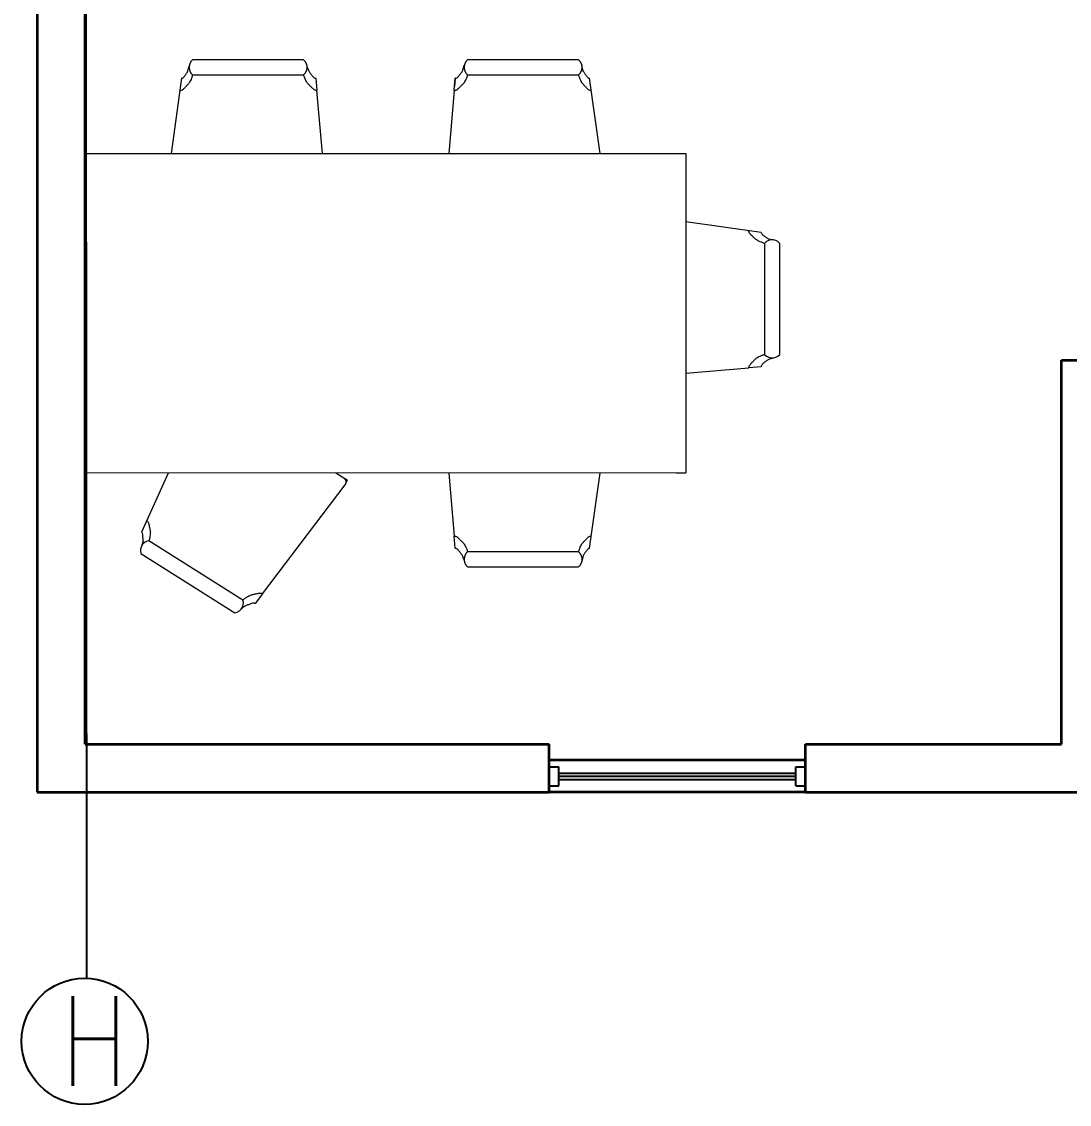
# Model space of a CAD drawing. Header units: inches. Extents: x 50.5 to 85.9, y 49.8 to 74.1.
# Drawn here: x 60.791 to 64.065, y 65.6 to 68.982 of the extents above; entities that cross this region are included whole.
import ezdxf

# ---------------------------------------------------------------- set-up
doc = ezdxf.new("R2010")
doc.units = ezdxf.units.IN
doc.header["$MEASUREMENT"] = 0
for name, color, linetype, lineweight in [('A-FLOR-LEVL', 7, 'Continuous', 35), ('A-FURNITURE', 7, 'Continuous', 20), ('A-GLAZ-FULL', 4, 'Continuous', 25), ('A-WALL-FULL-EXTR', 7, 'Continuous', 35), ('A-WALL-FULL-INTR', 7, 'Continuous', 35), ('SEZIONI_medie_small_section', 2, 'Continuous', 25)]:
    doc.layers.add(name, color=color, linetype=linetype, lineweight=lineweight)
doc.styles.add('E-ROMANS', font='romans.shx', dxfattribs={"width": 0.8})

msp = doc.modelspace()

# ---------------------------------------------------------------- linework, layer by layer
at = {"layer": 'A-FLOR-LEVL', "linetype": 'Continuous'}
for p, q in [((63.2402, 66.6743), (62.4402, 66.6743)), ((63.2402, 66.5743), (62.4402, 66.5743))]:
    msp.add_line(p, q, dxfattribs=at)
at = {"layer": 'A-FURNITURE', "linetype": 'Continuous'}
for p, q in [((61.6726, 68.8626), (61.3256, 68.8626)), ((62.5318, 68.8626), (62.1848, 68.8626)), ((61.3148, 68.8352), (61.3167, 68.8278)), ((61.3167, 68.8278), (61.3204, 68.821)), ((61.6815, 68.8278), (61.6833, 68.8352)), ((61.6848, 68.8371), (61.6833, 68.8428)), ((61.6833, 68.8352), (61.6833, 68.8428)), ((62.1726, 68.8371), (62.1744, 68.8451)), ((62.174, 68.8352), (62.1759, 68.8278)), ((62.1759, 68.8278), (62.1796, 68.821)), ((62.5407, 68.8278), (62.5426, 68.8352)), ((61.2914, 68.8045), (61.2584, 68.5697)), ((61.2915, 68.8045), (61.2914, 68.8045)), ((61.3204, 68.821), (61.3256, 68.8154)), ((61.3256, 68.8154), (61.6726, 68.8154)), ((61.6726, 68.8154), (61.6778, 68.821)), ((61.7108, 68.8045), (61.7143, 68.7666)), ((61.7108, 68.8045), (61.7108, 68.8045)), ((62.1431, 68.7666), (62.1465, 68.8045)), ((62.1465, 68.8045), (62.1443, 68.7786)), ((62.1466, 68.8045), (62.1465, 68.8045)), ((62.1796, 68.821), (62.1848, 68.8154)), ((62.1848, 68.8154), (62.5318, 68.8154)), ((62.5318, 68.8154), (62.537, 68.821)), ((62.566, 68.8045), (62.5659, 68.8045)), ((62.599, 68.5697), (62.566, 68.8045)), ((61.7314, 68.5697), (61.7143, 68.7666)), ((62.1432, 68.7666), (62.126, 68.5697)), ((60.9902, 68.5697), (62.8672, 68.5697)), ((62.8672, 68.5697), (62.8672, 67.5718)), ((63.102, 68.3232), (62.8672, 68.3562)), ((63.102, 68.3232), (63.102, 68.3232)), ((63.1186, 68.2943), (63.113, 68.289)), ((63.113, 68.289), (63.113, 67.942)), ((63.1253, 68.2979), (63.1186, 68.2943)), ((63.1327, 68.2998), (63.1253, 68.2979)), ((63.1601, 67.942), (63.1601, 68.289)), ((63.113, 67.942), (63.1186, 67.9368)), ((63.1253, 67.9332), (63.1327, 67.9313)), ((63.1327, 67.9313), (63.1403, 67.9313)), ((63.1347, 67.9298), (63.1403, 67.9313)), ((62.8672, 67.8832), (63.0641, 67.9004)), ((63.102, 67.9038), (63.0641, 67.9004)), ((63.102, 67.9038), (63.102, 67.9038)), ((62.8375, 67.5718), (60.9902, 67.5714)), ((61.2489, 67.5714), (61.1661, 67.3874)), ((61.8008, 67.554), (61.7732, 67.5714)), ((62.126, 67.5714), (62.1431, 67.3745)), ((62.566, 67.3365), (62.599, 67.5714)), ((62.8375, 67.5718), (62.8672, 67.5718)), ((61.8092, 67.5487), (61.8008, 67.554)), ((61.8055, 67.5427), (61.8092, 67.5487)), ((61.544, 67.1941), (61.8027, 67.5348)), ((61.1661, 67.3874), (61.1662, 67.3874)), ((62.1465, 67.3365), (62.1431, 67.3745)), ((61.1818, 67.3579), (61.1752, 67.3542)), ((61.4829, 67.175), (61.1893, 67.3599)), ((62.1465, 67.3365), (62.1466, 67.3365)), ((62.5659, 67.3365), (62.566, 67.3365)), ((61.1641, 67.32), (61.4577, 67.1351)), ((62.1726, 67.3039), (62.174, 67.2982)), ((62.1759, 67.3132), (62.174, 67.3058)), ((62.174, 67.3058), (62.174, 67.2982)), ((62.1848, 67.3256), (62.1796, 67.32)), ((62.5318, 67.3256), (62.1848, 67.3256)), ((62.537, 67.32), (62.5318, 67.3256)), ((62.5407, 67.3132), (62.537, 67.32)), ((62.5426, 67.3058), (62.5407, 67.3132)), ((62.1848, 67.2785), (62.5318, 67.2785)), ((61.4843, 67.1674), (61.4829, 67.175)), ((61.4838, 67.1598), (61.4843, 67.1674)), ((61.5442, 67.1941), (61.5211, 67.1638)), ((61.4774, 67.1461), (61.4814, 67.1525)), ((61.4816, 67.1501), (61.4774, 67.1461)), ((61.4814, 67.1525), (61.4838, 67.1598)), ((61.521, 67.1639), (61.5211, 67.1638))]:
    msp.add_line(p, q, dxfattribs=at)
at = {"layer": 'A-FURNITURE', "color": 7, "linetype": 'Continuous'}
msp.add_line((60.9902, 67.7897), (60.9902, 68.2057), dxfattribs=at)
at = {"layer": 'A-FURNITURE', "linetype": 'Continuous'}
for points in [[(61.3256, 68.8626), (61.3204, 68.8569), (61.3167, 68.8502), (61.3148, 68.8428), (61.3148, 68.8352)], [(61.6833, 68.8428), (61.6815, 68.8502), (61.6778, 68.8569), (61.6726, 68.8626)], [(62.1848, 68.8626), (62.1796, 68.8569), (62.1759, 68.8502), (62.174, 68.8428)], [(62.5426, 68.8352), (62.5426, 68.8428), (62.5407, 68.8502), (62.537, 68.8569), (62.5318, 68.8626)], [(61.3099, 68.825), (61.3132, 68.8352), (61.3148, 68.8428)], [(61.6778, 68.821), (61.6815, 68.8278)], [(62.174, 68.8428), (62.174, 68.8352)], [(62.537, 68.821), (62.5407, 68.8278)], [(62.5474, 68.825), (62.5442, 68.8352), (62.5423, 68.8442), (62.5423, 68.8444)], [(63.1226, 68.3047), (63.1328, 68.3014), (63.1403, 68.2998)], [(63.1601, 68.289), (63.1545, 68.2943), (63.1477, 68.2979), (63.1403, 68.2998), (63.1327, 68.2998)], [(63.1186, 67.9368), (63.1253, 67.9332)], [(63.1403, 67.9313), (63.1477, 67.9332), (63.1545, 67.9368), (63.1601, 67.942)], [(61.1696, 67.3489), (61.1656, 67.3425), (61.1632, 67.3352), (61.1627, 67.3276), (61.1641, 67.32)], [(61.1709, 67.3602), (61.1682, 67.3498), (61.1656, 67.3425)], [(61.1752, 67.3542), (61.1696, 67.3489)], [(61.1893, 67.3599), (61.1818, 67.3579)], [(62.1796, 67.32), (62.1759, 67.3132)], [(62.5318, 67.2785), (62.537, 67.2841), (62.5407, 67.2908), (62.5426, 67.2982), (62.5426, 67.3058)], [(62.5474, 67.316), (62.5442, 67.3058), (62.5426, 67.2982)], [(62.174, 67.2982), (62.1759, 67.2908), (62.1796, 67.2841), (62.1848, 67.2785)], [(61.4577, 67.1351), (61.4652, 67.1371), (61.4718, 67.1408), (61.4774, 67.1461)]]:
    msp.add_lwpolyline(points, dxfattribs=at)
msp.add_arc((61.7914, 67.5433), 0.0142, 322.7917, 48.7917, dxfattribs=at)
for points, knots in [([(61.2971, 68.8076), (61.299, 68.8094), (61.3018, 68.813), (61.3056, 68.8186), (61.3075, 68.8215), (61.3085, 68.8229)], [-0.8333326, -0.8333326, -0.8333326, -0.8333326, -0.6666667, -0.5833333, -0.5000001, -0.5000001, -0.5000001, -0.5000001]), ([(61.6917, 68.8229), (61.6928, 68.8215), (61.6949, 68.8186), (61.697, 68.8159), (61.6981, 68.8145)], [-0.4999999, -0.4999999, -0.4999999, -0.4999999, -0.4166667, -0.3333333, -0.3333333, -0.3333333, -0.3333333]), ([(62.1593, 68.8145), (62.1603, 68.8158), (62.1625, 68.8186), (62.1646, 68.8215), (62.1657, 68.8229)], [0.3333333, 0.3333333, 0.3333333, 0.3333333, 0.4166667, 0.4999999, 0.4999999, 0.4999999, 0.4999999]), ([(62.5489, 68.8229), (62.5498, 68.8215), (62.5517, 68.8186), (62.5546, 68.8144), (62.5574, 68.8105), (62.5593, 68.8085), (62.5603, 68.8076)], [0.5000001, 0.5000001, 0.5000001, 0.5000001, 0.5833333, 0.6666667, 0.75, 0.8333326, 0.8333326, 0.8333326, 0.8333326]), ([(61.3223, 68.8053), (61.3212, 68.8024), (61.319, 68.7973), (61.3168, 68.7935), (61.3157, 68.7918)], [0.0833336, 0.0833336, 0.0833336, 0.0833336, 0.1666667, 0.2499995, 0.2499995, 0.2499995, 0.2499995]), ([(62.5417, 68.7918), (62.5406, 68.7935), (62.5384, 68.797), (62.5362, 68.803), (62.5351, 68.8061)], [-0.2499995, -0.2499995, -0.2499995, -0.2499995, -0.1666667, -0.0833336, -0.0833336, -0.0833336, -0.0833336]), ([(61.3091, 68.7835), (61.308, 68.7823), (61.3058, 68.7801), (61.3036, 68.7778), (61.3025, 68.7766)], [0.416667, 0.416667, 0.416667, 0.416667, 0.5, 0.5833333, 0.5833333, 0.5833333, 0.5833333]), ([(61.7038, 68.7704), (61.7027, 68.7713), (61.7004, 68.7734), (61.6969, 68.7768), (61.6934, 68.7804), (61.6911, 68.7825), (61.6899, 68.7837)], [-0.75, -0.75, -0.75, -0.75, -0.6666667, -0.5833333, -0.5, -0.4166668, -0.4166668, -0.4166668, -0.4166668]), ([(62.1605, 68.7769), (62.1593, 68.7757), (62.157, 68.7733), (62.1547, 68.7714), (62.1535, 68.7704)], [0.5833334, 0.5833334, 0.5833334, 0.5833334, 0.6666667, 0.75, 0.75, 0.75, 0.75]), ([(62.1674, 68.7837), (62.1663, 68.7825), (62.1639, 68.7804), (62.1616, 68.778), (62.1605, 68.7769)], [0.4166668, 0.4166668, 0.4166668, 0.4166668, 0.5, 0.5833333, 0.5833333, 0.5833333, 0.5833333]), ([(62.5549, 68.7766), (62.5538, 68.7777), (62.5516, 68.7801), (62.5494, 68.7823), (62.5483, 68.7835)], [-0.5833333, -0.5833333, -0.5833333, -0.5833333, -0.5, -0.416667, -0.416667, -0.416667, -0.416667]), ([(63.1051, 68.3175), (63.1069, 68.3156), (63.1105, 68.3128), (63.1161, 68.309), (63.119, 68.3071), (63.1204, 68.3061)], [-0.8333326, -0.8333326, -0.8333326, -0.8333326, -0.6666667, -0.5833333, -0.5000001, -0.5000001, -0.5000001, -0.5000001]), ([(63.081, 68.3055), (63.0799, 68.3066), (63.0777, 68.3088), (63.0753, 68.311), (63.0741, 68.3121)], [0.416667, 0.416667, 0.416667, 0.416667, 0.5, 0.5833333, 0.5833333, 0.5833333, 0.5833333]), ([(63.1029, 68.2923), (63.1, 68.2934), (63.0949, 68.2956), (63.091, 68.2978), (63.0893, 68.2989)], [0.0833336, 0.0833336, 0.0833336, 0.0833336, 0.1666667, 0.2499995, 0.2499995, 0.2499995, 0.2499995]), ([(63.0679, 67.9108), (63.0689, 67.9119), (63.0709, 67.9143), (63.0744, 67.9177), (63.0779, 67.9212), (63.0801, 67.9235), (63.0812, 67.9247)], [-0.75, -0.75, -0.75, -0.75, -0.6666667, -0.5833333, -0.5, -0.4166668, -0.4166668, -0.4166668, -0.4166668]), ([(63.1204, 67.9229), (63.119, 67.9218), (63.1161, 67.9197), (63.1134, 67.9176), (63.112, 67.9165)], [-0.4999999, -0.4999999, -0.4999999, -0.4999999, -0.4166667, -0.3333333, -0.3333333, -0.3333333, -0.3333333]), ([(61.1821, 67.4227), (61.1831, 67.4223), (61.1849, 67.4211), (61.1862, 67.4191), (61.1868, 67.4179)], [-0.9982488, -0.9982488, -0.9982488, -0.9982488, -0.9166667, -0.8333333, -0.8333333, -0.8333333, -0.8333333]), ([(61.1904, 67.4051), (61.1907, 67.4035), (61.1913, 67.4003), (61.192, 67.3973), (61.1923, 67.3957)], [-0.5833333, -0.5833333, -0.5833333, -0.5833333, -0.5, -0.4166672, -0.4166672, -0.4166672, -0.4166672]), ([(61.1705, 67.3729), (61.1704, 67.3745), (61.1702, 67.3777), (61.1696, 67.3804), (61.1693, 67.3817)], [0.6666667, 0.6666667, 0.6666667, 0.6666667, 0.75, 0.8333328, 0.8333328, 0.8333328, 0.8333328]), ([(61.1708, 67.3627), (61.1708, 67.3644), (61.1707, 67.3679), (61.1706, 67.3712), (61.1705, 67.3729)], [0.5000005, 0.5000005, 0.5000005, 0.5000005, 0.5833333, 0.6666663, 0.6666663, 0.6666663, 0.6666663]), ([(62.1535, 67.3706), (62.1547, 67.3697), (62.157, 67.3676), (62.1593, 67.3653), (62.1605, 67.3642)], [-0.75, -0.75, -0.75, -0.75, -0.6666667, -0.5833334, -0.5833334, -0.5833334, -0.5833334]), ([(62.1605, 67.3642), (62.1616, 67.363), (62.1639, 67.3606), (62.1663, 67.3585), (62.1674, 67.3573)], [-0.5833333, -0.5833333, -0.5833333, -0.5833333, -0.5, -0.4166668, -0.4166668, -0.4166668, -0.4166668]), ([(62.5351, 67.3357), (62.5362, 67.3386), (62.5384, 67.3437), (62.5406, 67.3475), (62.5417, 67.3493)], [0.0833336, 0.0833336, 0.0833336, 0.0833336, 0.1666667, 0.2499995, 0.2499995, 0.2499995, 0.2499995]), ([(62.5483, 67.3575), (62.5494, 67.3587), (62.5516, 67.3609), (62.5538, 67.3633), (62.5549, 67.3644)], [0.416667, 0.416667, 0.416667, 0.416667, 0.5, 0.5833333, 0.5833333, 0.5833333, 0.5833333]), ([(62.1657, 67.3181), (62.1646, 67.3195), (62.1625, 67.3224), (62.1603, 67.3252), (62.1593, 67.3266)], [-0.4999999, -0.4999999, -0.4999999, -0.4999999, -0.4166667, -0.3333333, -0.3333333, -0.3333333, -0.3333333]), ([(62.5603, 67.3334), (62.5584, 67.3317), (62.5555, 67.328), (62.5517, 67.3224), (62.5498, 67.3195), (62.5489, 67.3181)], [-0.8333326, -0.8333326, -0.8333326, -0.8333326, -0.6666667, -0.5833333, -0.5000001, -0.5000001, -0.5000001, -0.5000001]), ([(61.524, 67.1946), (61.5256, 67.195), (61.5288, 67.1957), (61.5333, 67.1964), (61.5363, 67.1968), (61.5375, 67.1966)], [0.5833336, 0.5833336, 0.5833336, 0.5833336, 0.6666667, 0.75, 0.8333333, 0.8333333, 0.8333333, 0.8333333])]:
    msp.add_open_spline(points, degree=3, knots=knots, dxfattribs=at)
for points in [[(61.3085, 68.8229), (61.3091, 68.8237), (61.3096, 68.8246), (61.3099, 68.825)], [(61.6848, 68.8371), (61.6896, 68.8257), (61.6906, 68.8243), (61.6917, 68.8229)], [(62.1657, 68.8229), (62.1667, 68.8243), (62.1678, 68.8257), (62.1726, 68.8371)], [(62.5472, 68.8254), (62.5477, 68.8246), (62.5483, 68.8237), (62.5489, 68.8229)], [(61.2914, 68.8045), (61.2923, 68.8046), (61.2933, 68.8049), (61.2942, 68.8054)], [(61.2942, 68.8054), (61.2952, 68.8059), (61.2961, 68.8067), (61.2971, 68.8076)], [(61.3157, 68.7918), (61.3146, 68.7901), (61.3135, 68.7886), (61.3124, 68.7872)], [(61.3256, 68.8154), (61.3245, 68.8116), (61.3234, 68.8083), (61.3223, 68.8053)], [(61.6761, 68.8054), (61.6749, 68.8083), (61.6737, 68.8116), (61.6726, 68.8154)], [(61.6795, 68.7977), (61.6784, 68.7999), (61.6772, 68.8029), (61.6761, 68.8054)], [(61.6865, 68.7874), (61.6842, 68.79), (61.6818, 68.7925), (61.6795, 68.7977)], [(61.6981, 68.8145), (61.6992, 68.8131), (61.7002, 68.8117), (61.7013, 68.8105)], [(61.7013, 68.8105), (61.7023, 68.8095), (61.7034, 68.8083), (61.7045, 68.8076)], [(61.7045, 68.8076), (61.7055, 68.8067), (61.7066, 68.8062), (61.7077, 68.8054)], [(61.7077, 68.8054), (61.7087, 68.8049), (61.7098, 68.8046), (61.7108, 68.8045)], [(62.1465, 68.8045), (62.1476, 68.8046), (62.1486, 68.8049), (62.1497, 68.8054)], [(62.1497, 68.8054), (62.1508, 68.8059), (62.1518, 68.8067), (62.1529, 68.8076)], [(62.1529, 68.8076), (62.154, 68.8085), (62.155, 68.8095), (62.1561, 68.8107)], [(62.1561, 68.8107), (62.1572, 68.8118), (62.1582, 68.8131), (62.1593, 68.8145)], [(62.1778, 68.7977), (62.1755, 68.7933), (62.1732, 68.79), (62.1709, 68.7874)], [(62.1813, 68.8054), (62.1802, 68.8025), (62.179, 68.7999), (62.1778, 68.7977)], [(62.1848, 68.8154), (62.1836, 68.8116), (62.1825, 68.8083), (62.1813, 68.8054)], [(62.5351, 68.8053), (62.534, 68.8083), (62.5329, 68.8116), (62.5318, 68.8154)], [(62.545, 68.7872), (62.5439, 68.7886), (62.5428, 68.7898), (62.5417, 68.7914)], [(62.5603, 68.8076), (62.5612, 68.8067), (62.5622, 68.8058), (62.5631, 68.8054)], [(62.5631, 68.8054), (62.5641, 68.8049), (62.565, 68.8046), (62.566, 68.8045)], [(61.2893, 68.7662), (61.2882, 68.7659), (61.2871, 68.7659), (61.2861, 68.7661)], [(61.2926, 68.7676), (61.2915, 68.767), (61.2904, 68.7667), (61.2893, 68.7662)], [(61.2959, 68.77), (61.2948, 68.7691), (61.2937, 68.7681), (61.2926, 68.7676)], [(61.2992, 68.7731), (61.2981, 68.772), (61.297, 68.771), (61.2959, 68.77)], [(61.3025, 68.7766), (61.3014, 68.7754), (61.3003, 68.7742), (61.2992, 68.7731)], [(61.3124, 68.7872), (61.3113, 68.7859), (61.3102, 68.7847), (61.3091, 68.7835)], [(61.6899, 68.7837), (61.6888, 68.7848), (61.6876, 68.7861), (61.6865, 68.7874)], [(61.7073, 68.768), (61.7062, 68.7687), (61.705, 68.7695), (61.7038, 68.7704)], [(61.7108, 68.7667), (61.7096, 68.7669), (61.7085, 68.7674), (61.7073, 68.768)], [(61.7143, 68.7666), (61.7131, 68.7663), (61.7119, 68.7664), (61.7108, 68.7667)], [(62.1466, 68.7667), (62.1454, 68.7664), (62.1443, 68.7663), (62.1431, 68.7666)], [(62.1501, 68.768), (62.1489, 68.7674), (62.1477, 68.7672), (62.1466, 68.767)], [(62.1535, 68.7704), (62.1524, 68.7695), (62.1512, 68.7685), (62.1501, 68.768)], [(62.1709, 68.7874), (62.1697, 68.786), (62.1686, 68.7848), (62.1674, 68.7837)], [(62.5483, 68.7835), (62.5472, 68.7847), (62.5461, 68.786), (62.545, 68.7872)], [(62.5582, 68.7731), (62.5571, 68.7742), (62.556, 68.7754), (62.5549, 68.7766)], [(62.5615, 68.77), (62.5604, 68.771), (62.5593, 68.772), (62.5582, 68.7731)], [(62.5648, 68.7676), (62.5637, 68.7683), (62.5626, 68.7691), (62.5615, 68.77)], [(62.5681, 68.7662), (62.567, 68.7665), (62.5659, 68.767), (62.5648, 68.7676)], [(62.5713, 68.7661), (62.5702, 68.7659), (62.5692, 68.7659), (62.5681, 68.7662)], [(63.0638, 68.3253), (63.0635, 68.3264), (63.0634, 68.3275), (63.0636, 68.3286)], [(63.0652, 68.322), (63.0645, 68.3231), (63.0643, 68.3242), (63.0638, 68.3253)], [(63.0676, 68.3187), (63.0666, 68.3198), (63.0657, 68.3209), (63.0652, 68.322)], [(63.0707, 68.3154), (63.0696, 68.3165), (63.0686, 68.3176), (63.0676, 68.3187)], [(63.0741, 68.3121), (63.0729, 68.3132), (63.0718, 68.3143), (63.0707, 68.3154)], [(63.102, 68.3232), (63.1021, 68.3223), (63.1024, 68.3213), (63.103, 68.3204)], [(63.103, 68.3204), (63.1035, 68.3194), (63.1042, 68.3185), (63.1051, 68.3175)], [(63.0848, 68.3022), (63.0834, 68.3033), (63.0822, 68.3044), (63.081, 68.3055)], [(63.0893, 68.2989), (63.0876, 68.3), (63.0861, 68.3011), (63.0848, 68.3022)], [(63.113, 68.289), (63.1092, 68.2901), (63.1058, 68.2912), (63.1029, 68.2923)], [(63.1204, 68.3061), (63.1213, 68.3056), (63.1221, 68.305), (63.1226, 68.3047)], [(63.0656, 67.9073), (63.0662, 67.9085), (63.067, 67.9096), (63.0679, 67.9108)], [(63.0812, 67.9247), (63.0824, 67.9258), (63.0837, 67.927), (63.0849, 67.9281)], [(63.0849, 67.9281), (63.0876, 67.9305), (63.09, 67.9328), (63.0953, 67.9351)], [(63.0953, 67.9351), (63.0975, 67.9363), (63.1005, 67.9374), (63.1029, 67.9386)], [(63.1029, 67.9386), (63.1059, 67.9397), (63.1092, 67.9409), (63.113, 67.942)], [(63.1051, 67.9102), (63.1042, 67.9091), (63.1037, 67.908), (63.103, 67.907)], [(63.108, 67.9133), (63.1071, 67.9123), (63.1059, 67.9112), (63.1051, 67.9102)], [(63.112, 67.9165), (63.1107, 67.9155), (63.1093, 67.9144), (63.108, 67.9133)], [(63.1347, 67.9298), (63.1232, 67.925), (63.1219, 67.924), (63.1204, 67.9229)], [(63.0641, 67.9004), (63.0639, 67.9015), (63.0639, 67.9027), (63.0642, 67.9038)], [(63.0642, 67.9038), (63.0645, 67.905), (63.0649, 67.9061), (63.0656, 67.9073)], [(63.103, 67.907), (63.1024, 67.9059), (63.1021, 67.9048), (63.102, 67.9038)], [(61.1868, 67.4179), (61.1874, 67.4168), (61.1879, 67.4155), (61.1883, 67.4141)], [(61.1883, 67.4141), (61.1888, 67.4128), (61.1891, 67.4113), (61.1895, 67.4098)], [(61.1895, 67.4098), (61.1898, 67.4083), (61.1901, 67.4067), (61.1904, 67.4051)], [(61.1681, 67.3851), (61.1676, 67.3861), (61.1669, 67.3868), (61.1661, 67.3874)], [(61.1693, 67.3817), (61.169, 67.383), (61.1687, 67.3842), (61.1681, 67.3851)], [(61.1915, 67.3696), (61.1912, 67.3671), (61.1904, 67.3637), (61.1893, 67.3599)], [(61.1932, 67.3785), (61.1929, 67.376), (61.1922, 67.3729), (61.1915, 67.3696)], [(61.1923, 67.3957), (61.1926, 67.3942), (61.1929, 67.3925), (61.1931, 67.3908)], [(61.1931, 67.3908), (61.1933, 67.3891), (61.1936, 67.3875), (61.1937, 67.3855)], [(61.1937, 67.3855), (61.1935, 67.3832), (61.1936, 67.3812), (61.1932, 67.3785)], [(62.1431, 67.3745), (62.1443, 67.3747), (62.1454, 67.3746), (62.1466, 67.3744)], [(62.1466, 67.3744), (62.1477, 67.3741), (62.1489, 67.3736), (62.1501, 67.373)], [(62.1501, 67.373), (62.1512, 67.3723), (62.1524, 67.3715), (62.1535, 67.3706)], [(62.5549, 67.3644), (62.556, 67.3656), (62.5571, 67.3668), (62.5582, 67.3679)], [(62.5582, 67.3679), (62.5593, 67.369), (62.5604, 67.37), (62.5615, 67.371)], [(62.5615, 67.371), (62.5626, 67.3719), (62.5637, 67.3729), (62.5648, 67.3734)], [(62.5648, 67.3734), (62.5659, 67.374), (62.567, 67.3743), (62.5681, 67.3744)], [(62.5681, 67.3744), (62.5692, 67.3751), (62.5702, 67.3751), (62.5714, 67.3749)], [(61.1709, 67.3602), (61.1709, 67.3607), (61.1708, 67.3617), (61.1708, 67.3627)], [(62.1497, 67.3356), (62.1486, 67.3361), (62.1476, 67.3365), (62.1465, 67.3365)], [(62.1529, 67.3334), (62.1518, 67.3343), (62.1508, 67.3348), (62.1497, 67.3356)], [(62.1674, 67.3573), (62.1686, 67.3562), (62.1697, 67.3549), (62.1709, 67.3536)], [(62.1709, 67.3536), (62.1732, 67.351), (62.1755, 67.3485), (62.1778, 67.3433)], [(62.1778, 67.3433), (62.179, 67.3411), (62.1802, 67.3381), (62.1813, 67.3356)], [(62.1813, 67.3356), (62.1825, 67.3327), (62.1836, 67.3294), (62.1848, 67.3256)], [(62.5318, 67.3256), (62.5329, 67.3294), (62.534, 67.3327), (62.5351, 67.3357)], [(62.5417, 67.3493), (62.5428, 67.351), (62.5439, 67.3525), (62.545, 67.3538)], [(62.545, 67.3538), (62.5461, 67.3552), (62.5472, 67.3564), (62.5483, 67.3575)], [(62.5631, 67.3356), (62.5622, 67.3351), (62.5612, 67.3343), (62.5603, 67.3334)], [(62.566, 67.3365), (62.565, 67.3365), (62.5641, 67.3361), (62.5631, 67.3356)], [(62.1561, 67.3305), (62.155, 67.3315), (62.154, 67.3327), (62.1529, 67.3334)], [(62.1593, 67.3266), (62.1582, 67.3279), (62.1572, 67.3293), (62.1561, 67.3305)], [(62.1726, 67.3039), (62.1678, 67.3153), (62.1667, 67.3167), (62.1657, 67.3181)], [(62.5489, 67.3181), (62.5483, 67.3173), (62.5477, 67.3164), (62.5474, 67.316)], [(61.4829, 67.175), (61.4859, 67.1776), (61.4886, 67.1798), (61.4911, 67.1816)], [(61.4911, 67.1816), (61.4937, 67.1835), (61.496, 67.185), (61.4982, 67.1862)], [(61.4982, 67.1862), (61.5003, 67.1875), (61.5023, 67.1885), (61.5042, 67.1893)], [(61.5042, 67.1893), (61.5061, 67.1901), (61.5079, 67.1908), (61.5096, 67.1913)], [(61.5096, 67.1913), (61.5113, 67.1918), (61.5129, 67.1922), (61.5145, 67.1926)], [(61.5179, 67.1647), (61.5167, 67.1649), (61.5154, 67.1648), (61.514, 67.1646)], [(61.5145, 67.1926), (61.5161, 67.1929), (61.5192, 67.1935), (61.5224, 67.1943), (61.524, 67.1946)], [(61.5211, 67.1638), (61.5201, 67.1643), (61.5191, 67.1646), (61.5179, 67.1647)], [(61.5375, 67.1966), (61.5388, 67.1965), (61.5399, 67.1961), (61.5412, 67.1959)], [(61.5412, 67.1959), (61.5423, 67.1955), (61.5433, 67.1949), (61.5442, 67.1941)], [(61.4951, 67.1584), (61.4934, 67.1578), (61.4918, 67.1572), (61.4816, 67.1501)], [(61.5, 67.1604), (61.4984, 67.1597), (61.4967, 67.1591), (61.4951, 67.1584)], [(61.505, 67.1622), (61.5033, 67.1616), (61.5017, 67.161), (61.5, 67.1604)], [(61.514, 67.1646), (61.5113, 67.1642), (61.5082, 67.1633), (61.505, 67.1622)]]:
    msp.add_open_spline(points, degree=3, dxfattribs=at)
at = {"layer": 'A-GLAZ-FULL', "linetype": 'Continuous'}
for p, q in [((62.4402, 66.6543), (62.4702, 66.6543)), ((62.4702, 66.6343), (63.2102, 66.6343)), ((62.4702, 66.6243), (63.2102, 66.6243)), ((63.2102, 66.6543), (63.2402, 66.6543)), ((62.4402, 66.5943), (62.4702, 66.5943)), ((62.4702, 66.6143), (63.2102, 66.6143)), ((63.2102, 66.5943), (63.2402, 66.5943))]:
    msp.add_line(p, q, dxfattribs=at)
at = {"layer": 'A-GLAZ-FULL', "linetype": 'Continuous', "ltscale": 0.001}
for p, q in [((62.4702, 66.5943), (62.4702, 66.6543)), ((63.2102, 66.5943), (63.2102, 66.6543))]:
    msp.add_line(p, q, dxfattribs=at)
at = {"layer": 'A-WALL-FULL-EXTR', "linetype": 'Continuous'}
for p, q in [((60.8402, 72.5743), (60.8402, 66.5743)), ((64.0402, 67.9243), (64.1902, 67.9243)), ((62.4402, 66.5743), (62.4402, 66.7243)), ((63.2402, 66.5743), (63.2402, 66.7243)), ((60.8402, 66.5743), (62.4402, 66.5743)), ((63.2402, 66.5743), (64.0402, 66.5743)), ((64.0402, 66.5743), (64.1902, 66.5743))]:
    msp.add_line(p, q, dxfattribs=at)
at = {"layer": 'A-WALL-FULL-INTR', "linetype": 'Continuous'}
for p, q in [((60.9902, 66.7243), (60.9902, 72.4243)), ((64.0402, 66.7243), (64.0402, 67.9243)), ((60.9902, 66.7243), (62.4402, 66.7243)), ((63.2402, 66.7243), (64.0402, 66.7243))]:
    msp.add_line(p, q, dxfattribs=at)
at = {"layer": 'SEZIONI_medie_small_section'}
msp.add_line((60.9902, 72.4243), (60.9936, 65.9917), dxfattribs=at)
msp.add_circle((60.9885, 65.7966), 0.197, dxfattribs=at)

# ---------------------------------------------------------------- texts
at = {"layer": 'SEZIONI_medie_small_section', "insert": (60.9126, 65.9378), "char_height": 0.2803, "attachment_point": 1, "style": 'E-ROMANS'}
msp.add_mtext_dynamic_manual_height_columns('H', width=0.345018, gutter_width=9, heights=[0], dxfattribs=at)

doc.saveas('drawing.dxf')
